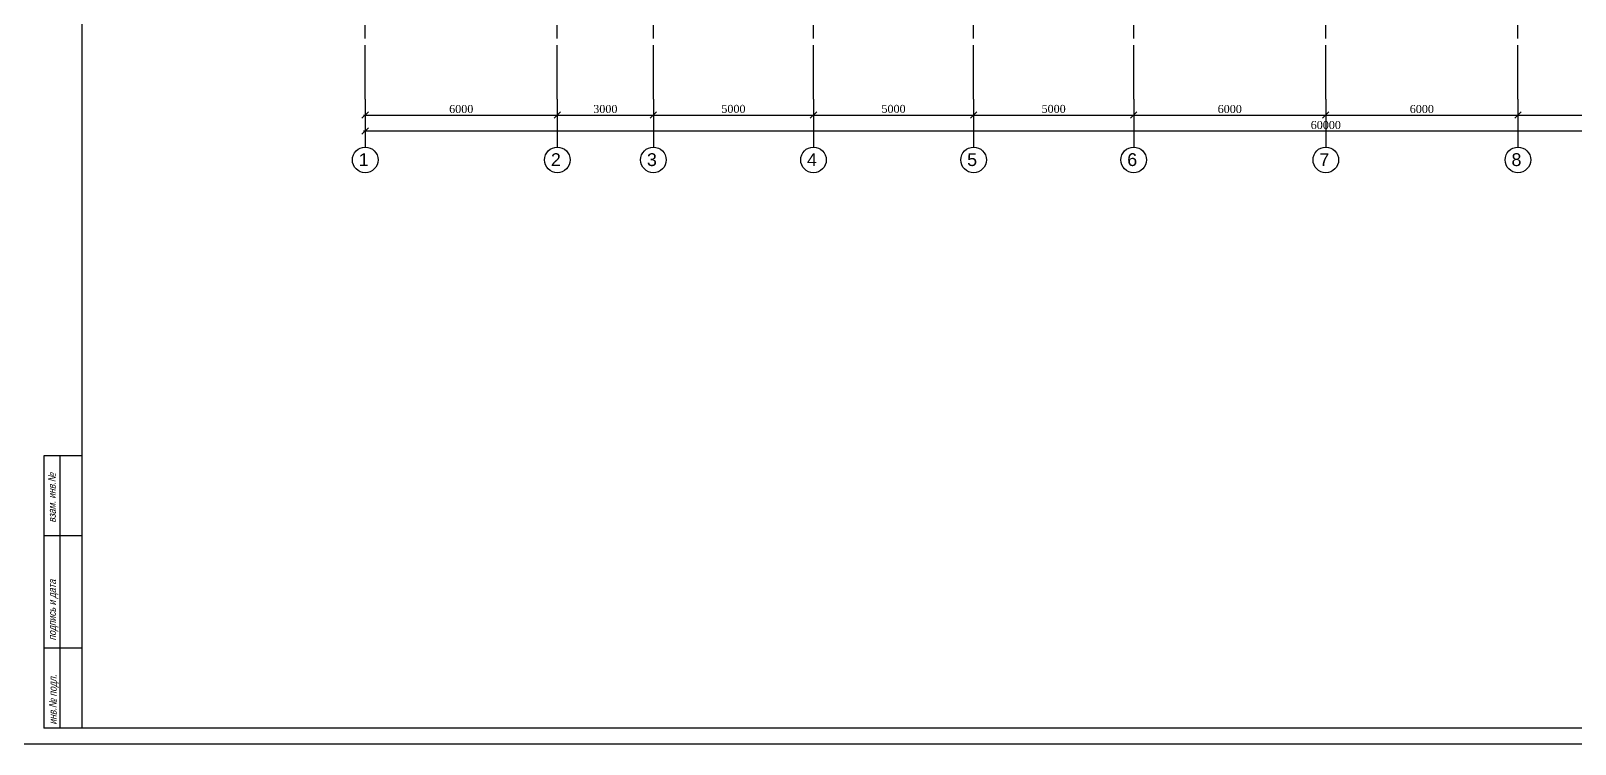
# Model space of a CAD drawing. Header units: inches. Extents: x 2870606 to 3671143, y -733551 to -473558.
# Drawn here: x 3594543 to 3642770, y -545903 to -523636 of the extents above; entities that cross this region are included whole.
import ezdxf

# ---------------------------------------------------------------- set-up
doc = ezdxf.new("R2010")
doc.units = ezdxf.units.IN
doc.header["$MEASUREMENT"] = 0
doc.linetypes.add('ACAD_ISO08W100', pattern=[36, 24, -3, 6, -3])
doc.layers.add('ђЂЊЉЂ', color=7, linetype='Continuous')
doc.styles.add('ira', font='arial.ttf', dxfattribs={"height": 3})
doc.styles.add('J~stule', font='dutch.ttf')
doc.styles.add('стиль3', font='arial.ttf', dxfattribs={"height": 250})
doc.dimstyles.new('J~style', dxfattribs={"dimscale": 100, "dimtxt": 2.5, "dimasz": 2, "dimexe": 0.55, "dimexo": 0.725, "dimtad": 1, "dimdec": 0, "dimdsep": 46, "dimtxsty": 'J~stule', "dimblk": 'OBLIQUE', "dimcen": 2, "dimdle": 0.5, "dimadec": 0, "dimazin": 0, "dimtfac": 1, "dimtdec": 0, "dimtmove": 0, "dimatfit": 3, "dimfxl": 1, "dimarcsym": 0})

# ---------------------------------------------------------------- blocks, each defined once
blk = doc.blocks.new('_Oblique')
at = {"color": 0, "linetype": 'ByBlock', "lineweight": -2}
blk.add_line((-0.5, -0.5), (0.5, 0.5), dxfattribs=at)
blk = doc.blocks.new('*D930')
at = {"color": 0, "lineweight": -2, "transparency": 16777216}
for p, q in [((3604984, -525837), (3604984, -526320)), ((3610984, -525837), (3610984, -526320)), ((3604934, -526265), (3611034, -526265))]:
    blk.add_line(p, q, dxfattribs=at)
at = {"layer": 'Defpoints', "color": 0, "lineweight": 35, "transparency": 16777216}
for p in [(3604984, -525765), (3610984, -525765), (3610984, -526265)]:
    blk.add_point(p, dxfattribs=at)
at = {"color": 0, "lineweight": -2, "transparency": 16777216, "xscale": 200, "yscale": 200, "zscale": 200, "rotation": 180}
blk.add_blockref('_Oblique', (3604984, -526265), dxfattribs=at)
at = {"color": 0, "lineweight": -2, "transparency": 16777216, "xscale": 200, "yscale": 200, "zscale": 200}
blk.add_blockref('_Oblique', (3610984, -526265), dxfattribs=at)
at = {"color": 0, "transparency": 16777216, "insert": (3607984, -526075), "char_height": 250, "attachment_point": 5, "style": 'J~stule'}
blk.add_mtext('6000', dxfattribs=at)
blk = doc.blocks.new('*D942')
at = {"color": 0, "lineweight": -2, "transparency": 16777216}
for p, q in [((3610984, -525837), (3610984, -526320)), ((3613984, -525837), (3613984, -526320)), ((3610934, -526265), (3614034, -526265))]:
    blk.add_line(p, q, dxfattribs=at)
at = {"layer": 'Defpoints', "color": 0, "lineweight": 35, "transparency": 16777216}
for p in [(3610984, -525765), (3613984, -525765), (3613984, -526265)]:
    blk.add_point(p, dxfattribs=at)
at = {"color": 0, "lineweight": -2, "transparency": 16777216, "xscale": 200, "yscale": 200, "zscale": 200, "rotation": 180}
blk.add_blockref('_Oblique', (3610984, -526265), dxfattribs=at)
at = {"color": 0, "lineweight": -2, "transparency": 16777216, "xscale": 200, "yscale": 200, "zscale": 200}
blk.add_blockref('_Oblique', (3613984, -526265), dxfattribs=at)
at = {"color": 0, "transparency": 16777216, "insert": (3612484, -526075), "char_height": 250, "attachment_point": 5, "style": 'J~stule'}
blk.add_mtext('3000', dxfattribs=at)
blk = doc.blocks.new('*D931')
at = {"color": 0, "lineweight": -2, "transparency": 16777216}
for p, q in [((3613984, -525837), (3613984, -526320)), ((3618984, -525837), (3618984, -526320)), ((3613934, -526265), (3619034, -526265))]:
    blk.add_line(p, q, dxfattribs=at)
at = {"layer": 'Defpoints', "color": 0, "lineweight": 35, "transparency": 16777216}
for p in [(3613984, -525765), (3618984, -525765), (3618984, -526265)]:
    blk.add_point(p, dxfattribs=at)
at = {"color": 0, "lineweight": -2, "transparency": 16777216, "xscale": 200, "yscale": 200, "zscale": 200, "rotation": 180}
blk.add_blockref('_Oblique', (3613984, -526265), dxfattribs=at)
at = {"color": 0, "lineweight": -2, "transparency": 16777216, "xscale": 200, "yscale": 200, "zscale": 200}
blk.add_blockref('_Oblique', (3618984, -526265), dxfattribs=at)
at = {"color": 0, "transparency": 16777216, "insert": (3616484, -526072), "char_height": 250, "attachment_point": 5, "style": 'J~stule'}
blk.add_mtext('5000', dxfattribs=at)
blk = doc.blocks.new('*D932')
at = {"color": 0, "lineweight": -2, "transparency": 16777216}
for p, q in [((3618984, -525837), (3618984, -526320)), ((3623984, -525837), (3623984, -526320)), ((3618934, -526265), (3624034, -526265))]:
    blk.add_line(p, q, dxfattribs=at)
at = {"layer": 'Defpoints', "color": 0, "lineweight": 35, "transparency": 16777216}
for p in [(3618984, -525765), (3623984, -525765), (3623984, -526265)]:
    blk.add_point(p, dxfattribs=at)
at = {"color": 0, "lineweight": -2, "transparency": 16777216, "xscale": 200, "yscale": 200, "zscale": 200, "rotation": 180}
blk.add_blockref('_Oblique', (3618984, -526265), dxfattribs=at)
at = {"color": 0, "lineweight": -2, "transparency": 16777216, "xscale": 200, "yscale": 200, "zscale": 200}
blk.add_blockref('_Oblique', (3623984, -526265), dxfattribs=at)
at = {"color": 0, "transparency": 16777216, "insert": (3621484, -526072), "char_height": 250, "attachment_point": 5, "style": 'J~stule'}
blk.add_mtext('5000', dxfattribs=at)
blk = doc.blocks.new('*D933')
at = {"color": 0, "lineweight": -2, "transparency": 16777216}
for p, q in [((3623984, -525837), (3623984, -526320)), ((3628984, -525837), (3628984, -526320)), ((3623934, -526265), (3629034, -526265))]:
    blk.add_line(p, q, dxfattribs=at)
at = {"layer": 'Defpoints', "color": 0, "lineweight": 35, "transparency": 16777216}
for p in [(3623984, -525765), (3628984, -525765), (3628984, -526265)]:
    blk.add_point(p, dxfattribs=at)
at = {"color": 0, "lineweight": -2, "transparency": 16777216, "xscale": 200, "yscale": 200, "zscale": 200, "rotation": 180}
blk.add_blockref('_Oblique', (3623984, -526265), dxfattribs=at)
at = {"color": 0, "lineweight": -2, "transparency": 16777216, "xscale": 200, "yscale": 200, "zscale": 200}
blk.add_blockref('_Oblique', (3628984, -526265), dxfattribs=at)
at = {"color": 0, "transparency": 16777216, "insert": (3626484, -526072), "char_height": 250, "attachment_point": 5, "style": 'J~stule'}
blk.add_mtext('5000', dxfattribs=at)
blk = doc.blocks.new('*D934')
at = {"color": 0, "lineweight": -2, "transparency": 16777216}
for p, q in [((3628984, -525837), (3628984, -526320)), ((3634984, -525837), (3634984, -526320)), ((3628934, -526265), (3635034, -526265))]:
    blk.add_line(p, q, dxfattribs=at)
at = {"layer": 'Defpoints', "color": 0, "lineweight": 35, "transparency": 16777216}
for p in [(3628984, -525765), (3634984, -525765), (3634984, -526265)]:
    blk.add_point(p, dxfattribs=at)
at = {"color": 0, "lineweight": -2, "transparency": 16777216, "xscale": 200, "yscale": 200, "zscale": 200, "rotation": 180}
blk.add_blockref('_Oblique', (3628984, -526265), dxfattribs=at)
at = {"color": 0, "lineweight": -2, "transparency": 16777216, "xscale": 200, "yscale": 200, "zscale": 200}
blk.add_blockref('_Oblique', (3634984, -526265), dxfattribs=at)
at = {"color": 0, "transparency": 16777216, "insert": (3631984, -526075), "char_height": 250, "attachment_point": 5, "style": 'J~stule'}
blk.add_mtext('6000', dxfattribs=at)
blk = doc.blocks.new('*D935')
at = {"color": 0, "lineweight": -2, "transparency": 16777216}
for p, q in [((3634984, -525837), (3634984, -526320)), ((3640984, -525837), (3640984, -526320)), ((3634934, -526265), (3641034, -526265))]:
    blk.add_line(p, q, dxfattribs=at)
at = {"layer": 'Defpoints', "color": 0, "lineweight": 35, "transparency": 16777216}
for p in [(3634984, -525765), (3640984, -525765), (3640984, -526265)]:
    blk.add_point(p, dxfattribs=at)
at = {"color": 0, "lineweight": -2, "transparency": 16777216, "xscale": 200, "yscale": 200, "zscale": 200, "rotation": 180}
blk.add_blockref('_Oblique', (3634984, -526265), dxfattribs=at)
at = {"color": 0, "lineweight": -2, "transparency": 16777216, "xscale": 200, "yscale": 200, "zscale": 200}
blk.add_blockref('_Oblique', (3640984, -526265), dxfattribs=at)
at = {"color": 0, "transparency": 16777216, "insert": (3637984, -526075), "char_height": 250, "attachment_point": 5, "style": 'J~stule'}
blk.add_mtext('6000', dxfattribs=at)
blk = doc.blocks.new('*D936')
at = {"color": 0, "lineweight": -2, "transparency": 16777216}
for p, q in [((3640984, -525837), (3640984, -526320)), ((3645984, -525837), (3645984, -526320)), ((3640934, -526265), (3646034, -526265))]:
    blk.add_line(p, q, dxfattribs=at)
at = {"layer": 'Defpoints', "color": 0, "lineweight": 35, "transparency": 16777216}
for p in [(3640984, -525765), (3645984, -525765), (3645984, -526265)]:
    blk.add_point(p, dxfattribs=at)
at = {"color": 0, "lineweight": -2, "transparency": 16777216, "xscale": 200, "yscale": 200, "zscale": 200, "rotation": 180}
blk.add_blockref('_Oblique', (3640984, -526265), dxfattribs=at)
at = {"color": 0, "lineweight": -2, "transparency": 16777216, "xscale": 200, "yscale": 200, "zscale": 200}
blk.add_blockref('_Oblique', (3645984, -526265), dxfattribs=at)
at = {"color": 0, "transparency": 16777216, "insert": (3643484, -526072), "char_height": 250, "attachment_point": 5, "style": 'J~stule'}
blk.add_mtext('5000', dxfattribs=at)
blk = doc.blocks.new('*D941')
at = {"color": 0, "lineweight": -2, "transparency": 16777216}
for p, q in [((3604984, -525837), (3604984, -526820)), ((3664984, -525837), (3664984, -526820)), ((3665034, -526765), (3604934, -526765))]:
    blk.add_line(p, q, dxfattribs=at)
at = {"layer": 'Defpoints', "color": 0, "lineweight": 35, "transparency": 16777216}
for p in [(3604984, -525765), (3664984, -525765), (3604984, -526765)]:
    blk.add_point(p, dxfattribs=at)
at = {"color": 0, "lineweight": -2, "transparency": 16777216, "xscale": 200, "yscale": 200, "zscale": 200, "rotation": 180}
blk.add_blockref('_Oblique', (3604984, -526765), dxfattribs=at)
at = {"color": 0, "lineweight": -2, "transparency": 16777216, "xscale": 200, "yscale": 200, "zscale": 200}
blk.add_blockref('_Oblique', (3664984, -526765), dxfattribs=at)
at = {"color": 0, "transparency": 16777216, "insert": (3634984, -526575), "char_height": 250, "attachment_point": 5, "style": 'J~stule'}
blk.add_mtext('60000', dxfattribs=at)

msp = doc.modelspace()

# ---------------------------------------------------------------- linework, layer by layer
at = {"color": 252, "linetype": 'ACAD_ISO08W100', "ltscale": 70}
for p, q in [((3604984.38, -525764.55), (3604984.38, -497476.37)), ((3610984.38, -525764.55), (3610984.38, -497476.37)), ((3613984.38, -525764.55), (3613984.38, -497476.37)), ((3618984.38, -525764.55), (3618984.38, -497476.37)), ((3623984.38, -525764.55), (3623984.38, -497476.37)), ((3628984.38, -525764.55), (3628984.38, -497476.37)), ((3634984.38, -525764.55), (3634984.38, -497476.37)), ((3640984.38, -525764.55), (3640984.38, -497476.37))]:
    msp.add_line(p, q, dxfattribs=at)
at = {"linetype": 'Continuous'}
for p, q in [((3604984.38, -525764.55), (3604984.38, -527264.55)), ((3610984.38, -525764.55), (3610984.38, -527264.55)), ((3613984.38, -525764.55), (3613984.38, -527264.55)), ((3618984.38, -525764.55), (3618984.38, -527264.55)), ((3623984.38, -525764.55), (3623984.38, -527264.55)), ((3628984.38, -525764.55), (3628984.38, -527264.55)), ((3634984.38, -525764.55), (3634984.38, -527264.55)), ((3640984.38, -525764.55), (3640984.38, -527264.55))]:
    msp.add_line(p, q, dxfattribs=at)
at = {"lineweight": 30}
for p, q in [((3595443.15, -536903.23), (3594943.15, -536903.23)), ((3594943.15, -536903.23), (3594943.15, -545403.23)), ((3595443.15, -536903.23), (3595443.15, -545403.23)), ((3596143.15, -536903.23), (3595443.15, -536903.23)), ((3595443.15, -539403.23), (3594943.15, -539403.23)), ((3596143.15, -539403.23), (3595443.15, -539403.23)), ((3595443.15, -542903.23), (3594943.15, -542903.23)), ((3596143.15, -542903.23), (3595443.15, -542903.23)), ((3595443.15, -545403.23), (3594943.15, -545403.23)), ((3596143.15, -545403.23), (3595443.15, -545403.23))]:
    msp.add_line(p, q, dxfattribs=at)
msp.add_lwpolyline([(3594143.15, -545903.23), (3594143.15, -491903.23), (3669143.15, -491903.23), (3669143.15, -545903.23)], close=True)
msp.add_lwpolyline([(3596143.15, -545403.23), (3596143.15, -492403.23), (3668643.15, -492403.23), (3668643.15, -545403.23)], close=True, dxfattribs=at)
at = {"linetype": 'Continuous'}
for centre in [(3604984.38, -527664.55), (3610984.38, -527664.55), (3613984.38, -527664.55), (3618984.38, -527664.55), (3623984.38, -527664.55), (3628984.38, -527664.55), (3634984.38, -527664.55), (3640984.38, -527664.55)]:
    msp.add_circle(centre, 400, dxfattribs=at)

# ---------------------------------------------------------------- texts
at = {"linetype": 'Continuous', "char_height": 400, "attachment_point": 2, "style": 'стиль3'}
for s, insert in [('1', (3604938.11, -527454.88)), ('2', (3610938.11, -527454.88)), ('3', (3613938.11, -527454.88)), ('4', (3618938.11, -527454.88)), ('5', (3623938.11, -527454.88)), ('6', (3628938.11, -527454.88)), ('7', (3634938.11, -527454.88)), ('8', (3640938.11, -527454.88))]:
    msp.add_mtext(s, dxfattribs=dict(at, insert=insert))
at = {"layer": 'ђЂЊЉЂ', "color": 7, "linetype": 'Continuous', "lineweight": 20, "style": 'ira', "oblique": 15, "width": 0.8}
for s, p in [('взам. инв.№', (3595321.13, -538992.8)), ('подпись и дата', (3595326.12, -542669.08)), ('инв.№ подл.', (3595347.16, -545296.62))]:
    msp.add_text(s, height=240, rotation=90, dxfattribs=at).set_placement(p)

# ---------------------------------------------------------------- dimensions: what is measured, and where the dimension line sits
for base, p1, p2, picture, middle in [((3610984.38, -526264.55), (3604984.38, -525764.55), (3610984.38, -525764.55), '*D930', (3607984.38, -526074.54)), ((3604984.38, -526764.55), (3664984.38, -525764.55), (3604984.38, -525764.55), '*D941', (3634984.38, -526574.54)), ((3613984.38, -526264.55), (3610984.38, -525764.55), (3613984.38, -525764.55), '*D942', (3612484.38, -526074.54)), ((3618984.38, -526264.55), (3613984.38, -525764.55), (3618984.38, -525764.55), '*D931', (3616484.38, -526071.85)), ((3623984.38, -526264.55), (3618984.38, -525764.55), (3623984.38, -525764.55), '*D932', (3621484.38, -526071.85)), ((3628984.38, -526264.55), (3623984.38, -525764.55), (3628984.38, -525764.55), '*D933', (3626484.38, -526071.85)), ((3634984.38, -526264.55), (3628984.38, -525764.55), (3634984.38, -525764.55), '*D934', (3631984.38, -526074.54)), ((3640984.38, -526264.55), (3634984.38, -525764.55), (3640984.38, -525764.55), '*D935', (3637984.38, -526074.54)), ((3645984.38, -526264.55), (3640984.38, -525764.55), (3645984.38, -525764.55), '*D936', (3643484.38, -526071.85))]:
    dim = msp.add_linear_dim(base=base, p1=p1, p2=p2, dimstyle='J~style', override={"dimdec": 1, "dimtdec": 1})
    dim.commit()
    dim.dimension.update_dxf_attribs({"geometry": picture, "text_midpoint": middle})

doc.saveas('drawing.dxf')
